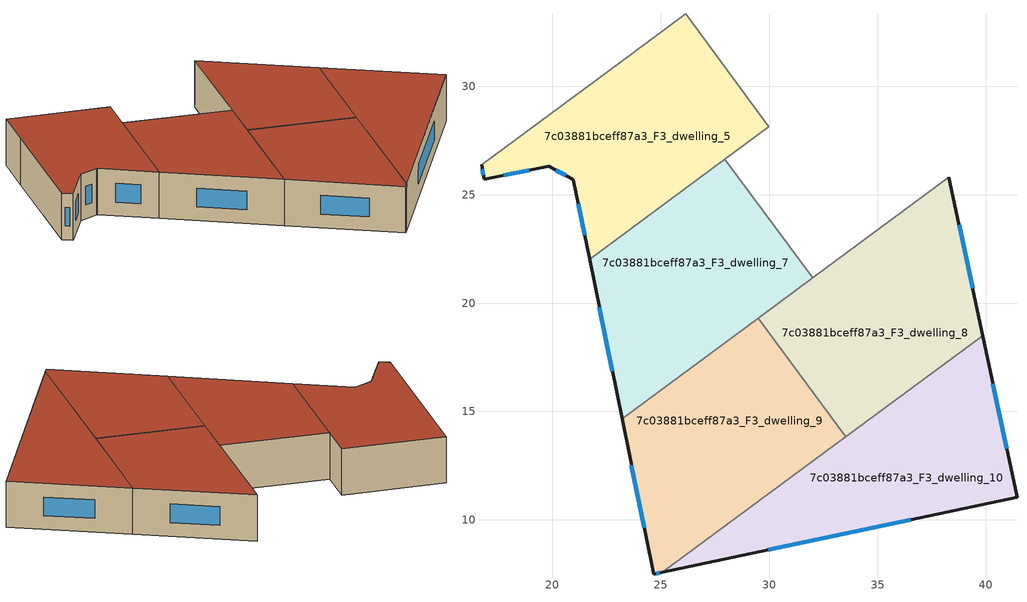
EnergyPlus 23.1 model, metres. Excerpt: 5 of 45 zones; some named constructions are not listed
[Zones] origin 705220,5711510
7c03881bceff87a3_F3_dwelling_10
 floor to 7c03881bceff87a3_F2_dwelling_10 (EU_floor_Construction): 39.85,18.5 41.44,11.04 25.06,7.57 z9
 wall outside (EU_wall_Construction): 25.06,7.57 41.44,11.04 39.85,18.5 z9:12
 wall to 7c03881bceff87a3_F3_dwelling_9 (EU_wall_Construction): 33.54,13.84 25.06,7.57 z9:12
 wall to 7c03881bceff87a3_F3_dwelling_8 (EU_wall_Construction): 39.85,18.5 33.54,13.84 z9:12
 window (EU_Window_Construction): 40.96,13.28 40.32,16.27 / 29.96,8.61 36.53,10 z9.9:11.1
 roof outside (EU_roof_Construction): 41.44,11.04 39.85,18.5 25.06,7.57 z12
7c03881bceff87a3_F3_dwelling_5
 floor to 7c03881bceff87a3_F2_dwelling_5 (EU_floor_Construction): 26.14,33.35 29.99,28.15 21.71,22.03 20.97,25.69 20.94,25.71 19.82,26.32 16.86,25.71 16.73,26.39 z9
 wall outside (EU_wall_Construction): 16.73,26.39 16.86,25.71 19.82,26.32 20.94,25.71 20.97,25.69 21.71,22.03 z9:12
 wall to 7c03881bceff87a3_F3_dwelling_4 (EU_wall_Construction): 29.99,28.15 26.14,33.35 z9:12
 wall to 7c03881bceff87a3_F3_dwelling_0 (EU_wall_Construction): 26.14,33.35 23.63,31.49 z9:12
 wall to 7c03881bceff87a3_F3_dwelling_7 (EU_wall_Construction): 21.71,22.03 27.96,26.65 z9:12
 wall to 7c03881bceff87a3_F3_dwelling_3 (EU_wall_Construction): 23.63,31.49 16.73,26.39 z9:12
 wall to 7c03881bceff87a3_F3_dwelling_6 (EU_wall_Construction): 27.96,26.65 29.99,28.15 z9:12
 window (EU_Window_Construction): 21.19,24.6 21.49,23.12 / 20.16,26.13 20.61,25.89 / 17.75,25.89 18.94,26.13 / 16.77,26.19 16.82,25.91 z9.9:11.1
 roof outside (EU_roof_Construction): 29.99,28.15 26.14,33.35 16.73,26.39 16.86,25.71 19.82,26.32 20.94,25.71 20.97,25.69 21.71,22.03 z12
7c03881bceff87a3_F3_dwelling_7
 floor to 7c03881bceff87a3_F2_dwelling_7 (EU_floor_Construction): 27.96,26.65 32.02,21.16 23.21,14.66 21.71,22.03 z9
 wall outside (EU_wall_Construction): 21.71,22.03 23.21,14.66 z9:12
 wall to 7c03881bceff87a3_F3_dwelling_6 (EU_wall_Construction): 32.02,21.16 27.96,26.65 z9:12
 wall to 7c03881bceff87a3_F3_dwelling_9 (EU_wall_Construction): 23.21,14.66 29.5,19.3 z9:12
 wall to 7c03881bceff87a3_F3_dwelling_8 (EU_wall_Construction): 29.5,19.3 32.02,21.16 z9:12
 window (EU_Window_Construction): 22.16,19.82 22.76,16.86 z9.9:11.1
 roof outside (EU_roof_Construction): 32.02,21.16 27.96,26.65 21.71,22.03 23.21,14.66 z12
7c03881bceff87a3_F3_dwelling_8
 floor to 7c03881bceff87a3_F2_dwelling_8 (EU_floor_Construction): 38.3,25.8 39.85,18.5 33.54,13.84 29.5,19.3 z9
 wall outside (EU_wall_Construction): 39.85,18.5 38.3,25.8 z9:12
 wall to 7c03881bceff87a3_F3_dwelling_9 (EU_wall_Construction): 29.5,19.3 33.54,13.84 z9:12
 wall to 7c03881bceff87a3_F3_dwelling_6 (EU_wall_Construction): 38.3,25.8 32.02,21.16 z9:12
 window (EU_Window_Construction): 39.38,20.69 38.76,23.62 z9.9:11.1
 roof outside (EU_roof_Construction): 39.85,18.5 38.3,25.8 29.5,19.3 33.54,13.84 z12
7c03881bceff87a3_F3_dwelling_9
 floor to 7c03881bceff87a3_F2_dwelling_9 (EU_floor_Construction): 29.5,19.3 33.54,13.84 25.06,7.57 24.67,7.49 23.21,14.66 z9
 wall outside (EU_wall_Construction): 23.21,14.66 24.67,7.49 25.06,7.57 z9:12
 window (EU_Window_Construction): 24.79,7.52 24.95,7.55 / 23.65,12.51 24.23,9.64 z9.9:11.1
 roof outside (EU_roof_Construction): 33.54,13.84 29.5,19.3 23.21,14.66 24.67,7.49 25.06,7.57 z12
[SCHEDULE:FILE] Column Number=1; Rows to Skip at Top=0; Number of Hours of Data=8760; Column Separator=Comma; Interpolate to Timestep=No; Minutes per Item=60; Adjust Schedule for Daylight Savings=Yes
Name | File
EU_Step8_GainSchedule_7c03881bceff87a3_F1_dwelling_2_f000 | ../../schedules/7c03881bceff87a3/7c03881bceff87a3_F1_dwelling_2_f000_gain.csv
EU_Step8_GainSchedule_7c03881bceff87a3_F1_dwelling_3_f000 | ../../schedules/7c03881bceff87a3/7c03881bceff87a3_F1_dwelling_3_f000_gain.csv
EU_Step8_GainSchedule_7c03881bceff87a3_F1_dwelling_4_f000 | ../../schedules/7c03881bceff87a3/7c03881bceff87a3_F1_dwelling_4_f000_gain.csv
EU_Step8_GainSchedule_7c03881bceff87a3_F1_dwelling_5_f000 | ../../schedules/7c03881bceff87a3/7c03881bceff87a3_F1_dwelling_5_f000_gain.csv
EU_Step8_GainSchedule_7c03881bceff87a3_F1_dwelling_6_f000 | ../../schedules/7c03881bceff87a3/7c03881bceff87a3_F1_dwelling_6_f000_gain.csv
EU_Step8_GainSchedule_7c03881bceff87a3_F1_dwelling_7_f000 | ../../schedules/7c03881bceff87a3/7c03881bceff87a3_F1_dwelling_7_f000_gain.csv
EU_Step8_GainSchedule_7c03881bceff87a3_F1_dwelling_8_f000 | ../../schedules/7c03881bceff87a3/7c03881bceff87a3_F1_dwelling_8_f000_gain.csv
EU_Step8_GainSchedule_7c03881bceff87a3_F1_dwelling_9_f000 | ../../schedules/7c03881bceff87a3/7c03881bceff87a3_F1_dwelling_9_f000_gain.csv
EU_Step8_GainSchedule_7c03881bceff87a3_F1_dwelling_10_f000 | ../../schedules/7c03881bceff87a3/7c03881bceff87a3_F1_dwelling_10_f000_gain.csv
EU_Step8_GainSchedule_7c03881bceff87a3_F2_dwelling_0_f000 | ../../schedules/7c03881bceff87a3/7c03881bceff87a3_F2_dwelling_0_f000_gain.csv
EU_Step8_GainSchedule_7c03881bceff87a3_F2_dwelling_1_f000 | ../../schedules/7c03881bceff87a3/7c03881bceff87a3_F2_dwelling_1_f000_gain.csv
EU_Step8_GainSchedule_7c03881bceff87a3_F2_dwelling_2_f000 | ../../schedules/7c03881bceff87a3/7c03881bceff87a3_F2_dwelling_2_f000_gain.csv
EU_Step8_GainSchedule_7c03881bceff87a3_F2_dwelling_3_f000 | ../../schedules/7c03881bceff87a3/7c03881bceff87a3_F2_dwelling_3_f000_gain.csv
EU_Step8_GainSchedule_7c03881bceff87a3_F2_dwelling_4_f000 | ../../schedules/7c03881bceff87a3/7c03881bceff87a3_F2_dwelling_4_f000_gain.csv
EU_Step8_GainSchedule_7c03881bceff87a3_F2_dwelling_5_f000 | ../../schedules/7c03881bceff87a3/7c03881bceff87a3_F2_dwelling_5_f000_gain.csv
EU_Step8_GainSchedule_7c03881bceff87a3_F2_dwelling_6_f000 | ../../schedules/7c03881bceff87a3/7c03881bceff87a3_F2_dwelling_6_f000_gain.csv
EU_Step8_GainSchedule_7c03881bceff87a3_F2_dwelling_7_f000 | ../../schedules/7c03881bceff87a3/7c03881bceff87a3_F2_dwelling_7_f000_gain.csv
EU_Step8_GainSchedule_7c03881bceff87a3_F2_dwelling_8_f000 | ../../schedules/7c03881bceff87a3/7c03881bceff87a3_F2_dwelling_8_f000_gain.csv
EU_Step8_GainSchedule_7c03881bceff87a3_F2_dwelling_9_f000 | ../../schedules/7c03881bceff87a3/7c03881bceff87a3_F2_dwelling_9_f000_gain.csv
EU_Step8_GainSchedule_7c03881bceff87a3_F2_dwelling_10_f000 | ../../schedules/7c03881bceff87a3/7c03881bceff87a3_F2_dwelling_10_f000_gain.csv
